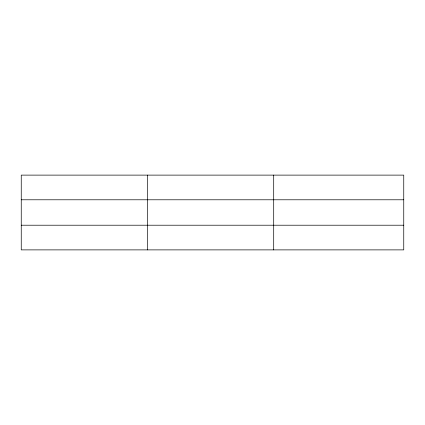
<?xml version="1.0" encoding="UTF-8"?>
<svg xmlns="http://www.w3.org/2000/svg" width="425" height="425" viewBox="0 0 425 425"><rect width="100%" height="100%" fill="white"/><g stroke="black" fill="none" stroke-linecap="round" stroke-linejoin="round"><path stroke-width="0.64" d="M147.475 249.884L147.475 175.116M273.7 249.884L273.7 175.116M403.75 199.787L403.75 175.116L21.25 175.116L21.25 249.884L403.75 249.884L403.75 199.787L21.25 199.787M21.25 225.213L403.75 225.213"/></g></svg>
